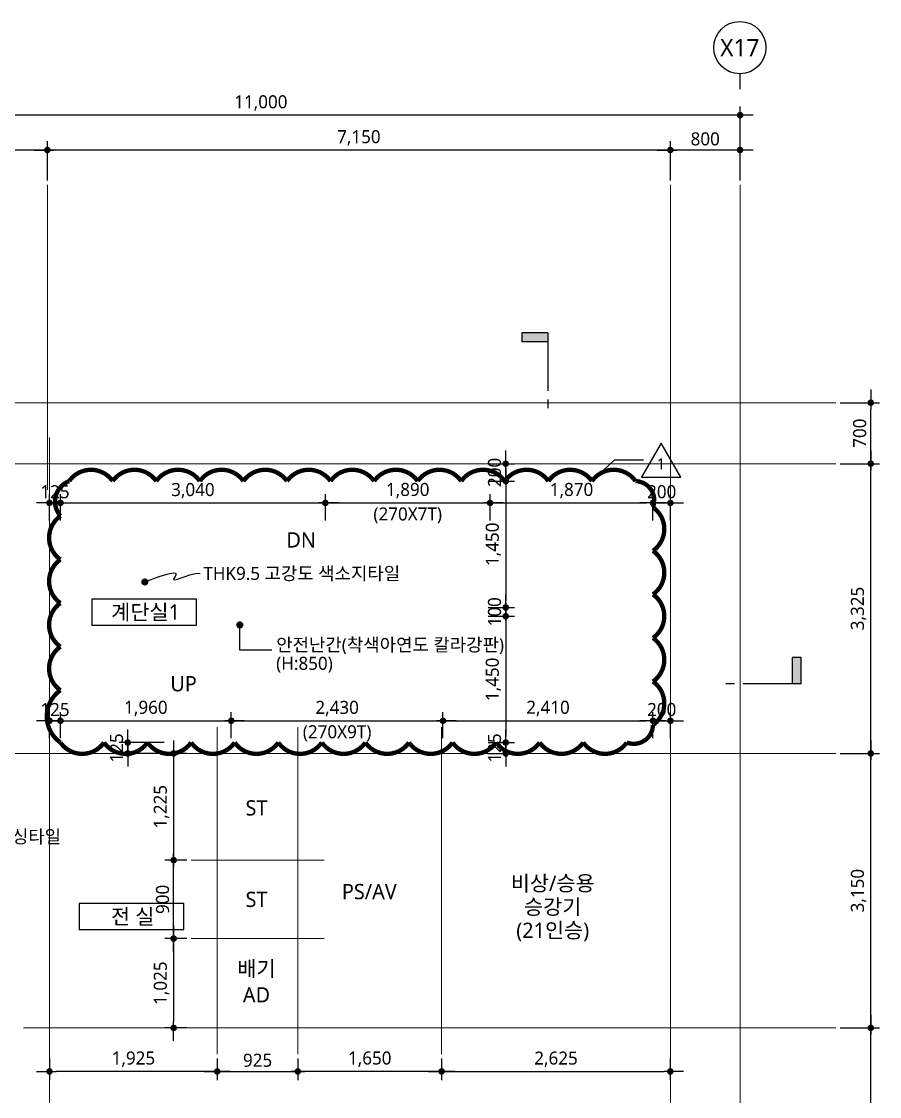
# Model space of a CAD drawing. Header units: millimetres. Extents: x 1424731 to 1631737, y 707248 to 849681.
# Drawn here: x 1490678 to 1500524, y 837344 to 849681 of the extents above; entities that cross this region are included whole.
import ezdxf
from ezdxf.enums import TextEntityAlignment as Align

# ---------------------------------------------------------------- set-up
doc = ezdxf.new("R2010")
doc.units = ezdxf.units.MM
doc.header["$MEASUREMENT"] = 0
doc.linetypes.add('CEN', pattern=[62, 60, -1, 0, -1])
doc.layers.get('0').update_dxf_attribs({"linetype": 'CONTINUOUS'})
for name, color, linetype, lineweight in [('A-AXIS-BUBL', 7, 'CONTINUOUS', 25), ('A-BORD-TEXT', 3, 'CONTINUOUS', 25), ('A-CNTL', 1, 'CEN', 15), ('A-DIMS', 7, 'CONTINUOUS', 25), ('A-MKXS-LEAD', 7, 'CONTINUOUS', 25), ('A-MKXS-MAK1', 3, 'CONTINUOUS', 25), ('A-MKXS-TEXT1', 3, 'CONTINUOUS', 25), ('A-MKXX-NAME', 3, 'CONTINUOUS', 25), ('A-MKXX-SYMB', 7, 'CONTINUOUS', 25), ('A-XXXX-TXT2', 3, 'CONTINUOUS', 25), ('REV-202205', 20, 'CONTINUOUS', 25)]:
    doc.layers.add(name, color=color, linetype=linetype, lineweight=lineweight)
doc.styles.add('HY울릉도L', font='')
doc.styles.add('맑은고딕', font='malgun.ttf')
doc.styles.get('HY울릉도L').set_extended_font_data('HYwulM')
doc.dimstyles.new('CDIM', dxfattribs={"dimtxt": 3, "dimasz": 1.5, "dimexe": 2, "dimexo": 1, "dimgap": 1, "dimtad": 1, "dimdec": 0, "dimrnd": 0.5, "dimzin": 0, "dimdsep": 32, "dimlunit": 6, "dimtxsty": 'HY울릉도L', "dimblk1": '_CIDOT', "dimblk2": '_CIDOT', "dimsah": 1, "dimcen": 5.5, "dimclrd": 2, "dimclre": 2, "dimclrt": 7, "dimadec": 0, "dimazin": 0, "dimtfac": 1, "dimtdec": 0, "dimtix": 1, "dimtmove": 2, "dimatfit": 1, "dimldrblk": '_CIDOT', "dimfxl": 1, "dimtolj": 1, "dimtzin": 0, "dimlwd": -1, "dimarcsym": 0})

# ---------------------------------------------------------------- blocks, each defined once
blk = doc.blocks.new('_CIDOT')
at = {"color": 0, "linetype": 'ByBlock'}
blk.add_line((2, 0), (-1, 0), dxfattribs=at)
at = {"color": 0, "linetype": 'ByBlock', "const_width": 0.5}
blk.add_lwpolyline([(-0.25, 0, 1), (0.25, 0, 1)], format="xyb", close=True, dxfattribs=at)
blk = doc.blocks.new('*D427')
at = {"layer": 'A-DIMS', "lineweight": -2, "transparency": 16777216}
for p, q in [((12150, -7175), (12600, -7175)), ((12150, -9825), (12600, -9825))]:
    blk.add_line(p, q, dxfattribs=at)
at = {"layer": 'A-DIMS', "transparency": 16777216}
blk.add_line((12500, -9750), (12500, -7250), dxfattribs=at)
at = {"layer": 'A-DIMS', "transparency": 16777216, "xscale": 75, "yscale": 75, "zscale": 75}
for p, rotation in [((12500, -7175), 90), ((12500, -9825), 270)]:
    blk.add_blockref('_CIDOT', p, dxfattribs=dict(at, rotation=rotation))
at = {"layer": 'A-DIMS', "color": 3, "transparency": 16777216, "insert": (12360, -8500), "char_height": 150, "attachment_point": 5, "rotation": 90, "style": '맑은고딕'}
blk.add_mtext('\\A1;2,650', dxfattribs=at)
blk = doc.blocks.new('*D428')
at = {"layer": 'A-DIMS', "lineweight": -2, "transparency": 16777216}
for p, q in [((12150, -4025), (12600, -4025)), ((12150, -7175), (12600, -7175))]:
    blk.add_line(p, q, dxfattribs=at)
at = {"layer": 'A-DIMS', "transparency": 16777216}
blk.add_line((12500, -7100), (12500, -4100), dxfattribs=at)
at = {"layer": 'A-DIMS', "transparency": 16777216, "xscale": 75, "yscale": 75, "zscale": 75}
for p, rotation in [((12500, -4025), 90), ((12500, -7175), 270)]:
    blk.add_blockref('_CIDOT', p, dxfattribs=dict(at, rotation=rotation))
at = {"layer": 'A-DIMS', "color": 3, "transparency": 16777216, "insert": (12360, -5600), "char_height": 150, "attachment_point": 5, "rotation": 90, "style": '맑은고딕'}
blk.add_mtext('\\A1;3,150', dxfattribs=at)
blk = doc.blocks.new('*D429')
at = {"layer": 'A-DIMS', "lineweight": -2, "transparency": 16777216}
for p, q in [((12150, -700), (12600, -700)), ((12150, -4025), (12600, -4025))]:
    blk.add_line(p, q, dxfattribs=at)
at = {"layer": 'A-DIMS', "transparency": 16777216}
blk.add_line((12500, -3950), (12500, -775), dxfattribs=at)
at = {"layer": 'A-DIMS', "transparency": 16777216, "xscale": 75, "yscale": 75, "zscale": 75}
for p, rotation in [((12500, -700), 90), ((12500, -4025), 270)]:
    blk.add_blockref('_CIDOT', p, dxfattribs=dict(at, rotation=rotation))
at = {"layer": 'A-DIMS', "color": 3, "transparency": 16777216, "insert": (12360, -2362), "char_height": 150, "attachment_point": 5, "rotation": 90, "style": '맑은고딕'}
blk.add_mtext('\\A1;3,325', dxfattribs=at)
blk = doc.blocks.new('*D430')
at = {"layer": 'A-DIMS', "lineweight": -2, "transparency": 16777216}
for p, q in [((12150, 0), (12600, 0)), ((12150, -700), (12600, -700))]:
    blk.add_line(p, q, dxfattribs=at)
at = {"layer": 'A-DIMS', "transparency": 16777216}
blk.add_line((12500, -625), (12500, -75), dxfattribs=at)
at = {"layer": 'A-DIMS', "transparency": 16777216, "xscale": 75, "yscale": 75, "zscale": 75}
for p, rotation in [((12500, 0), 90), ((12500, -700), 270)]:
    blk.add_blockref('_CIDOT', p, dxfattribs=dict(at, rotation=rotation))
at = {"layer": 'A-DIMS', "color": 3, "transparency": 16777216, "insert": (12373, -350), "char_height": 150, "attachment_point": 5, "rotation": 90, "style": '맑은고딕'}
blk.add_mtext('\\A1;700', dxfattribs=at)
blk = doc.blocks.new('*D414')
at = {"layer": 'A-DIMS', "lineweight": -2, "transparency": 16777216}
for p, q in [((3050, 2550), (3050, 3000)), ((10200, 2550), (10200, 3000))]:
    blk.add_line(p, q, dxfattribs=at)
at = {"layer": 'A-DIMS', "transparency": 16777216}
blk.add_line((10125, 2900), (3125, 2900), dxfattribs=at)
at = {"layer": 'A-DIMS', "transparency": 16777216, "xscale": 75, "yscale": 75, "zscale": 75, "rotation": 180}
blk.add_blockref('_CIDOT', (3050, 2900), dxfattribs=at)
at = {"layer": 'A-DIMS', "transparency": 16777216, "xscale": 75, "yscale": 75, "zscale": 75}
blk.add_blockref('_CIDOT', (10200, 2900), dxfattribs=at)
at = {"layer": 'A-DIMS', "color": 3, "transparency": 16777216, "insert": (6625, 3040), "char_height": 150, "attachment_point": 5, "style": '맑은고딕'}
blk.add_mtext('\\A1;7,150', dxfattribs=at)
blk = doc.blocks.new('*D415')
at = {"layer": 'A-DIMS', "lineweight": -2, "transparency": 16777216}
for p, q in [((0, 2550), (0, 3400)), ((11000, 2550), (11000, 3400))]:
    blk.add_line(p, q, dxfattribs=at)
at = {"layer": 'A-DIMS', "transparency": 16777216}
blk.add_line((10925, 3300), (75, 3300), dxfattribs=at)
at = {"layer": 'A-DIMS', "transparency": 16777216, "xscale": 75, "yscale": 75, "zscale": 75, "rotation": 180}
blk.add_blockref('_CIDOT', (0, 3300), dxfattribs=at)
at = {"layer": 'A-DIMS', "transparency": 16777216, "xscale": 75, "yscale": 75, "zscale": 75}
blk.add_blockref('_CIDOT', (11000, 3300), dxfattribs=at)
at = {"layer": 'A-DIMS', "color": 3, "transparency": 16777216, "insert": (5500, 3440), "char_height": 150, "attachment_point": 5, "style": '맑은고딕'}
blk.add_mtext('\\A1;11,000', dxfattribs=at)
blk = doc.blocks.new('*D416')
at = {"layer": 'A-DIMS', "lineweight": -2, "transparency": 16777216}
for p, q in [((10200, 2550), (10200, 3000)), ((11000, 2550), (11000, 3000))]:
    blk.add_line(p, q, dxfattribs=at)
at = {"layer": 'A-DIMS', "transparency": 16777216}
blk.add_line((10925, 2900), (10275, 2900), dxfattribs=at)
at = {"layer": 'A-DIMS', "transparency": 16777216, "xscale": 75, "yscale": 75, "zscale": 75, "rotation": 180}
blk.add_blockref('_CIDOT', (10200, 2900), dxfattribs=at)
at = {"layer": 'A-DIMS', "transparency": 16777216, "xscale": 75, "yscale": 75, "zscale": 75}
blk.add_blockref('_CIDOT', (11000, 2900), dxfattribs=at)
at = {"layer": 'A-DIMS', "color": 3, "transparency": 16777216, "insert": (10600, 3027), "char_height": 150, "attachment_point": 5, "style": '맑은고딕'}
blk.add_mtext('\\A1;800', dxfattribs=at)
blk = doc.blocks.new('*D417')
at = {"layer": 'A-DIMS', "lineweight": -2, "transparency": 16777216}
for p, q in [((750, 2550), (750, 3000)), ((3050, 2550), (3050, 3000))]:
    blk.add_line(p, q, dxfattribs=at)
at = {"layer": 'A-DIMS', "transparency": 16777216}
blk.add_line((2975, 2900), (825, 2900), dxfattribs=at)
at = {"layer": 'A-DIMS', "transparency": 16777216, "xscale": 75, "yscale": 75, "zscale": 75, "rotation": 180}
blk.add_blockref('_CIDOT', (750, 2900), dxfattribs=at)
at = {"layer": 'A-DIMS', "transparency": 16777216, "xscale": 75, "yscale": 75, "zscale": 75}
blk.add_blockref('_CIDOT', (3050, 2900), dxfattribs=at)
at = {"layer": 'A-DIMS', "color": 3, "transparency": 16777216, "insert": (1900, 3040), "char_height": 150, "attachment_point": 5, "style": '맑은고딕'}
blk.add_mtext('\\A1;2,300', dxfattribs=at)
blk = doc.blocks.new('CORE 1- 단면')
at = {"layer": 'A-MKXS-MAK1'}
for points in [[(9245, 15395), (9245, 15495), (9545, 15495), (9545, 15395)], [(12350, 11770), (12450, 11770), (12450, 11470), (12350, 11470)]]:
    blk.add_hatch(color=256, dxfattribs=at).paths.add_polyline_path(points)
for p, q in [((9245, 15495), (9245, 15395)), ((9545, 15495), (9245, 15495)), ((9545, 15495), (9545, 14832)), ((9545, 15395), (9245, 15395)), ((9545, 14732), (9545, 14632)), ((12450, 11770), (12350, 11770)), ((12350, 11470), (12350, 11770)), ((12450, 11470), (12450, 11770)), ((11687, 11470), (11587, 11470)), ((12450, 11470), (11787, 11470))]:
    blk.add_line(p, q, dxfattribs=at)
blk = doc.blocks.new('*D341')
at = {"layer": 'A-DIMS', "transparency": 16777216}
for p, q in [((1491897, 841481), (1491897, 841556)), ((1491897, 841281), (1491897, 841406)), ((1491897, 841206), (1491897, 841131))]:
    blk.add_line(p, q, dxfattribs=at)
at = {"layer": 'A-DIMS', "lineweight": -2, "transparency": 16777216}
for p, q in [((1492314, 841406), (1491797, 841406)), ((1492314, 841281), (1491797, 841281))]:
    blk.add_line(p, q, dxfattribs=at)
at = {"layer": 'A-DIMS', "transparency": 16777216, "xscale": 75, "yscale": 75, "zscale": 75}
for p, rotation in [((1491897, 841406), 270), ((1491897, 841281), 90)]:
    blk.add_blockref('_CIDOT', p, dxfattribs=dict(at, rotation=rotation))
at = {"layer": 'A-DIMS', "color": 3, "transparency": 16777216, "insert": (1491769, 841344), "char_height": 150, "attachment_point": 5, "rotation": 90, "style": '맑은고딕'}
blk.add_mtext('\\A1;125', dxfattribs=at)
blk = doc.blocks.new('*D473')
at = {"layer": 'A-DIMS', "lineweight": -2, "transparency": 16777216}
for p, q in [((1492924, 837781), (1492924, 837531)), ((1493849, 837781), (1493849, 837531))]:
    blk.add_line(p, q, dxfattribs=at)
at = {"layer": 'A-DIMS', "transparency": 16777216}
blk.add_line((1492999, 837631), (1493774, 837631), dxfattribs=at)
at = {"layer": 'A-DIMS', "transparency": 16777216, "xscale": 75, "yscale": 75, "zscale": 75, "rotation": 180}
blk.add_blockref('_CIDOT', (1492924, 837631), dxfattribs=at)
at = {"layer": 'A-DIMS', "transparency": 16777216, "xscale": 75, "yscale": 75, "zscale": 75}
blk.add_blockref('_CIDOT', (1493849, 837631), dxfattribs=at)
at = {"layer": 'A-DIMS', "color": 3, "transparency": 16777216, "insert": (1493387, 837759), "char_height": 150, "attachment_point": 5, "style": '맑은고딕'}
blk.add_mtext('\\A1;925', dxfattribs=at)
blk = doc.blocks.new('*D474')
at = {"layer": 'A-DIMS', "lineweight": -2, "transparency": 16777216}
for p, q in [((1490999, 837781), (1490999, 837531)), ((1492924, 837781), (1492924, 837531))]:
    blk.add_line(p, q, dxfattribs=at)
at = {"layer": 'A-DIMS', "transparency": 16777216}
blk.add_line((1492849, 837631), (1491074, 837631), dxfattribs=at)
at = {"layer": 'A-DIMS', "transparency": 16777216, "xscale": 75, "yscale": 75, "zscale": 75, "rotation": 180}
blk.add_blockref('_CIDOT', (1490999, 837631), dxfattribs=at)
at = {"layer": 'A-DIMS', "transparency": 16777216, "xscale": 75, "yscale": 75, "zscale": 75}
blk.add_blockref('_CIDOT', (1492924, 837631), dxfattribs=at)
at = {"layer": 'A-DIMS', "color": 3, "transparency": 16777216, "insert": (1491962, 837772), "char_height": 150, "attachment_point": 5, "style": '맑은고딕'}
blk.add_mtext('\\A1;1,925', dxfattribs=at)
blk = doc.blocks.new('*D475')
at = {"layer": 'A-DIMS', "lineweight": -2, "transparency": 16777216}
for p, q in [((1493849, 837781), (1493849, 837531)), ((1495499, 837781), (1495499, 837531))]:
    blk.add_line(p, q, dxfattribs=at)
at = {"layer": 'A-DIMS', "transparency": 16777216}
blk.add_line((1495424, 837631), (1493924, 837631), dxfattribs=at)
at = {"layer": 'A-DIMS', "transparency": 16777216, "xscale": 75, "yscale": 75, "zscale": 75, "rotation": 180}
blk.add_blockref('_CIDOT', (1493849, 837631), dxfattribs=at)
at = {"layer": 'A-DIMS', "transparency": 16777216, "xscale": 75, "yscale": 75, "zscale": 75}
blk.add_blockref('_CIDOT', (1495499, 837631), dxfattribs=at)
at = {"layer": 'A-DIMS', "color": 3, "transparency": 16777216, "insert": (1494674, 837772), "char_height": 150, "attachment_point": 5, "style": '맑은고딕'}
blk.add_mtext('\\A1;1,650', dxfattribs=at)
blk = doc.blocks.new('*D476')
at = {"layer": 'A-DIMS', "lineweight": -2, "transparency": 16777216}
for p, q in [((1495499, 837781), (1495499, 837531)), ((1498124, 837781), (1498124, 837531))]:
    blk.add_line(p, q, dxfattribs=at)
at = {"layer": 'A-DIMS', "transparency": 16777216}
blk.add_line((1495574, 837631), (1498049, 837631), dxfattribs=at)
at = {"layer": 'A-DIMS', "transparency": 16777216, "xscale": 75, "yscale": 75, "zscale": 75, "rotation": 180}
blk.add_blockref('_CIDOT', (1495499, 837631), dxfattribs=at)
at = {"layer": 'A-DIMS', "transparency": 16777216, "xscale": 75, "yscale": 75, "zscale": 75}
blk.add_blockref('_CIDOT', (1498124, 837631), dxfattribs=at)
at = {"layer": 'A-DIMS', "color": 3, "transparency": 16777216, "insert": (1496812, 837771), "char_height": 150, "attachment_point": 5, "style": '맑은고딕'}
blk.add_mtext('\\A1;2,625', dxfattribs=at)
blk = doc.blocks.new('*D509')
at = {"layer": 'A-DIMS', "lineweight": -2, "transparency": 16777216}
for p, q in [((1492574, 839156), (1492324, 839156)), ((1492574, 838131), (1492324, 838131))]:
    blk.add_line(p, q, dxfattribs=at)
at = {"layer": 'A-DIMS', "transparency": 16777216}
blk.add_line((1492424, 839081), (1492424, 838206), dxfattribs=at)
at = {"layer": 'A-DIMS', "transparency": 16777216, "xscale": 75, "yscale": 75, "zscale": 75}
for p, rotation in [((1492424, 839156), 90), ((1492424, 838131), 270)]:
    blk.add_blockref('_CIDOT', p, dxfattribs=dict(at, rotation=rotation))
at = {"layer": 'A-DIMS', "color": 3, "transparency": 16777216, "insert": (1492284, 838644), "char_height": 150, "attachment_point": 5, "rotation": 90, "style": '맑은고딕'}
blk.add_mtext('\\A1;1,025', dxfattribs=at)
blk = doc.blocks.new('*D510')
at = {"layer": 'A-DIMS', "lineweight": -2, "transparency": 16777216}
for p, q in [((1492574, 840056), (1492324, 840056)), ((1492574, 839156), (1492324, 839156))]:
    blk.add_line(p, q, dxfattribs=at)
at = {"layer": 'A-DIMS', "transparency": 16777216}
blk.add_line((1492424, 839231), (1492424, 839981), dxfattribs=at)
at = {"layer": 'A-DIMS', "transparency": 16777216, "xscale": 75, "yscale": 75, "zscale": 75}
for p, rotation in [((1492424, 840056), 90), ((1492424, 839156), 270)]:
    blk.add_blockref('_CIDOT', p, dxfattribs=dict(at, rotation=rotation))
at = {"layer": 'A-DIMS', "color": 3, "transparency": 16777216, "insert": (1492297, 839606), "char_height": 150, "attachment_point": 5, "rotation": 90, "style": '맑은고딕'}
blk.add_mtext('\\A1;900', dxfattribs=at)
blk = doc.blocks.new('*D511')
at = {"layer": 'A-DIMS', "lineweight": -2, "transparency": 16777216}
for p, q in [((1492574, 841281), (1492324, 841281)), ((1492574, 840056), (1492324, 840056))]:
    blk.add_line(p, q, dxfattribs=at)
at = {"layer": 'A-DIMS', "transparency": 16777216}
blk.add_line((1492424, 841206), (1492424, 840131), dxfattribs=at)
at = {"layer": 'A-DIMS', "transparency": 16777216, "xscale": 75, "yscale": 75, "zscale": 75}
for p, rotation in [((1492424, 841281), 90), ((1492424, 840056), 270)]:
    blk.add_blockref('_CIDOT', p, dxfattribs=dict(at, rotation=rotation))
at = {"layer": 'A-DIMS', "color": 3, "transparency": 16777216, "insert": (1492284, 840669), "char_height": 150, "attachment_point": 5, "rotation": 90, "style": '맑은고딕'}
blk.add_mtext('\\A1;1,225', dxfattribs=at)
blk = doc.blocks.new('*D678')
at = {"layer": 'A-DIMS', "lineweight": -2, "transparency": 16777216}
for p, q in [((1493085, 841456), (1493085, 841756)), ((1495515, 841456), (1495515, 841756))]:
    blk.add_line(p, q, dxfattribs=at)
at = {"layer": 'A-DIMS', "transparency": 16777216}
blk.add_line((1493160, 841656), (1495440, 841656), dxfattribs=at)
at = {"layer": 'A-DIMS', "transparency": 16777216, "xscale": 75, "yscale": 75, "zscale": 75, "rotation": 180}
blk.add_blockref('_CIDOT', (1493085, 841656), dxfattribs=at)
at = {"layer": 'A-DIMS', "transparency": 16777216, "xscale": 75, "yscale": 75, "zscale": 75}
blk.add_blockref('_CIDOT', (1495515, 841656), dxfattribs=at)
at = {"layer": 'A-DIMS', "color": 3, "transparency": 16777216, "char_height": 150, "attachment_point": 5, "style": '맑은고딕'}
for s, insert in [('\\A1;2,430', (1494300, 841796)), ('\\A1;(270X9T)', (1494300, 841513))]:
    blk.add_mtext(s, dxfattribs=dict(at, insert=insert))
blk = doc.blocks.new('*D679')
at = {"layer": 'A-DIMS', "lineweight": -2, "transparency": 16777216}
for p, q in [((1495515, 841456), (1495515, 841756)), ((1497925, 841456), (1497925, 841756))]:
    blk.add_line(p, q, dxfattribs=at)
at = {"layer": 'A-DIMS', "transparency": 16777216}
blk.add_line((1495590, 841656), (1497850, 841656), dxfattribs=at)
at = {"layer": 'A-DIMS', "transparency": 16777216, "xscale": 75, "yscale": 75, "zscale": 75, "rotation": 180}
blk.add_blockref('_CIDOT', (1495515, 841656), dxfattribs=at)
at = {"layer": 'A-DIMS', "transparency": 16777216, "xscale": 75, "yscale": 75, "zscale": 75}
blk.add_blockref('_CIDOT', (1497925, 841656), dxfattribs=at)
at = {"layer": 'A-DIMS', "color": 3, "transparency": 16777216, "insert": (1496720, 841797), "char_height": 150, "attachment_point": 5, "style": '맑은고딕'}
blk.add_mtext('\\A1;2,410', dxfattribs=at)
blk = doc.blocks.new('*D680')
at = {"layer": 'A-DIMS', "lineweight": -2, "transparency": 16777216}
for p, q in [((1497925, 841456), (1497925, 841756)), ((1498125, 841456), (1498125, 841756))]:
    blk.add_line(p, q, dxfattribs=at)
at = {"layer": 'A-DIMS', "transparency": 16777216}
for p, q in [((1497850, 841656), (1497775, 841656)), ((1497925, 841656), (1498125, 841656)), ((1498200, 841656), (1498275, 841656))]:
    blk.add_line(p, q, dxfattribs=at)
at = {"layer": 'A-DIMS', "transparency": 16777216, "xscale": 75, "yscale": 75, "zscale": 75}
blk.add_blockref('_CIDOT', (1497925, 841656), dxfattribs=at)
at = {"layer": 'A-DIMS', "transparency": 16777216, "xscale": 75, "yscale": 75, "zscale": 75, "rotation": 180}
blk.add_blockref('_CIDOT', (1498125, 841656), dxfattribs=at)
at = {"layer": 'A-DIMS', "color": 3, "transparency": 16777216, "insert": (1498025, 841784), "char_height": 150, "attachment_point": 5, "style": '맑은고딕'}
blk.add_mtext('\\A1;200', dxfattribs=at)
blk = doc.blocks.new('*D681')
at = {"layer": 'A-DIMS', "lineweight": -2, "transparency": 16777216}
for p, q in [((1490999, 841456), (1490999, 841756)), ((1491124, 841456), (1491124, 841756))]:
    blk.add_line(p, q, dxfattribs=at)
at = {"layer": 'A-DIMS', "transparency": 16777216}
for p, q in [((1490924, 841656), (1490849, 841656)), ((1490999, 841656), (1491124, 841656)), ((1491199, 841656), (1491274, 841656))]:
    blk.add_line(p, q, dxfattribs=at)
at = {"layer": 'A-DIMS', "transparency": 16777216, "xscale": 75, "yscale": 75, "zscale": 75}
blk.add_blockref('_CIDOT', (1490999, 841656), dxfattribs=at)
at = {"layer": 'A-DIMS', "transparency": 16777216, "xscale": 75, "yscale": 75, "zscale": 75, "rotation": 180}
blk.add_blockref('_CIDOT', (1491124, 841656), dxfattribs=at)
at = {"layer": 'A-DIMS', "color": 3, "transparency": 16777216, "insert": (1491062, 841784), "char_height": 150, "attachment_point": 5, "style": '맑은고딕'}
blk.add_mtext('\\A1;125', dxfattribs=at)
blk = doc.blocks.new('*D668')
at = {"layer": 'A-DIMS', "lineweight": -2, "transparency": 16777216}
for p, q in [((1496035, 842856), (1496335, 842856)), ((1496035, 841406), (1496335, 841406))]:
    blk.add_line(p, q, dxfattribs=at)
at = {"layer": 'A-DIMS', "transparency": 16777216}
blk.add_line((1496235, 842781), (1496235, 841481), dxfattribs=at)
at = {"layer": 'A-DIMS', "transparency": 16777216, "xscale": 75, "yscale": 75, "zscale": 75}
for p, rotation in [((1496235, 842856), 90), ((1496235, 841406), 270)]:
    blk.add_blockref('_CIDOT', p, dxfattribs=dict(at, rotation=rotation))
at = {"layer": 'A-DIMS', "color": 3, "transparency": 16777216, "insert": (1496094, 842131), "char_height": 150, "attachment_point": 5, "rotation": 90, "style": '맑은고딕'}
blk.add_mtext('\\A1;1,450', dxfattribs=at)
blk = doc.blocks.new('*D669')
at = {"layer": 'A-DIMS', "transparency": 16777216}
for p, q in [((1496235, 841481), (1496235, 841556)), ((1496235, 841281), (1496235, 841406)), ((1496235, 841206), (1496235, 841131))]:
    blk.add_line(p, q, dxfattribs=at)
at = {"layer": 'A-DIMS', "lineweight": -2, "transparency": 16777216}
for p, q in [((1496035, 841406), (1496335, 841406)), ((1496035, 841281), (1496335, 841281))]:
    blk.add_line(p, q, dxfattribs=at)
at = {"layer": 'A-DIMS', "transparency": 16777216, "xscale": 75, "yscale": 75, "zscale": 75}
for p, rotation in [((1496235, 841406), 270), ((1496235, 841281), 90)]:
    blk.add_blockref('_CIDOT', p, dxfattribs=dict(at, rotation=rotation))
at = {"layer": 'A-DIMS', "color": 3, "transparency": 16777216, "insert": (1496107, 841344), "char_height": 150, "attachment_point": 5, "rotation": 90, "style": '맑은고딕'}
blk.add_mtext('\\A1;125', dxfattribs=at)
blk = doc.blocks.new('*D670')
at = {"layer": 'A-DIMS', "lineweight": -2, "transparency": 16777216}
for p, q in [((1496035, 844406), (1496335, 844406)), ((1496035, 842956), (1496335, 842956))]:
    blk.add_line(p, q, dxfattribs=at)
at = {"layer": 'A-DIMS', "transparency": 16777216}
blk.add_line((1496235, 844331), (1496235, 843031), dxfattribs=at)
at = {"layer": 'A-DIMS', "transparency": 16777216, "xscale": 75, "yscale": 75, "zscale": 75}
for p, rotation in [((1496235, 844406), 90), ((1496235, 842956), 270)]:
    blk.add_blockref('_CIDOT', p, dxfattribs=dict(at, rotation=rotation))
at = {"layer": 'A-DIMS', "color": 3, "transparency": 16777216, "insert": (1496094, 843681), "char_height": 150, "attachment_point": 5, "rotation": 90, "style": '맑은고딕'}
blk.add_mtext('\\A1;1,450', dxfattribs=at)
blk = doc.blocks.new('*D671')
at = {"layer": 'A-DIMS', "transparency": 16777216}
for p, q in [((1496235, 843031), (1496235, 843106)), ((1496235, 842856), (1496235, 842956)), ((1496235, 842781), (1496235, 842706))]:
    blk.add_line(p, q, dxfattribs=at)
at = {"layer": 'A-DIMS', "lineweight": -2, "transparency": 16777216}
for p, q in [((1496035, 842956), (1496335, 842956)), ((1496035, 842856), (1496335, 842856))]:
    blk.add_line(p, q, dxfattribs=at)
at = {"layer": 'A-DIMS', "transparency": 16777216, "xscale": 75, "yscale": 75, "zscale": 75}
for p, rotation in [((1496235, 842956), 270), ((1496235, 842856), 90)]:
    blk.add_blockref('_CIDOT', p, dxfattribs=dict(at, rotation=rotation))
at = {"layer": 'A-DIMS', "color": 3, "transparency": 16777216, "insert": (1496107, 842906), "char_height": 150, "attachment_point": 5, "rotation": 90, "style": '맑은고딕'}
blk.add_mtext('\\A1;100', dxfattribs=at)
blk = doc.blocks.new('*D672')
at = {"layer": 'A-DIMS', "transparency": 16777216}
for p, q in [((1496235, 844681), (1496235, 844756)), ((1496235, 844406), (1496235, 844606)), ((1496235, 844331), (1496235, 844256))]:
    blk.add_line(p, q, dxfattribs=at)
at = {"layer": 'A-DIMS', "lineweight": -2, "transparency": 16777216}
for p, q in [((1496035, 844606), (1496335, 844606)), ((1496035, 844406), (1496335, 844406))]:
    blk.add_line(p, q, dxfattribs=at)
at = {"layer": 'A-DIMS', "transparency": 16777216, "xscale": 75, "yscale": 75, "zscale": 75}
for p, rotation in [((1496235, 844606), 270), ((1496235, 844406), 90)]:
    blk.add_blockref('_CIDOT', p, dxfattribs=dict(at, rotation=rotation))
at = {"layer": 'A-DIMS', "color": 3, "transparency": 16777216, "insert": (1496107, 844506), "char_height": 150, "attachment_point": 5, "rotation": 90, "style": '맑은고딕'}
blk.add_mtext('\\A1;200', dxfattribs=at)
blk = doc.blocks.new('*D673')
at = {"layer": 'A-DIMS', "lineweight": -2, "transparency": 16777216}
for p, q in [((1491125, 841456), (1491125, 841756)), ((1493085, 841456), (1493085, 841756))]:
    blk.add_line(p, q, dxfattribs=at)
at = {"layer": 'A-DIMS', "transparency": 16777216}
blk.add_line((1491200, 841656), (1493010, 841656), dxfattribs=at)
at = {"layer": 'A-DIMS', "transparency": 16777216, "xscale": 75, "yscale": 75, "zscale": 75, "rotation": 180}
blk.add_blockref('_CIDOT', (1491125, 841656), dxfattribs=at)
at = {"layer": 'A-DIMS', "transparency": 16777216, "xscale": 75, "yscale": 75, "zscale": 75}
blk.add_blockref('_CIDOT', (1493085, 841656), dxfattribs=at)
at = {"layer": 'A-DIMS', "color": 3, "transparency": 16777216, "insert": (1492105, 841797), "char_height": 150, "attachment_point": 5, "style": '맑은고딕'}
blk.add_mtext('\\A1;1,960', dxfattribs=at)
blk = doc.blocks.new('*D674')
at = {"layer": 'A-DIMS', "lineweight": -2, "transparency": 16777216}
for p, q in [((1494165, 843956), (1494165, 844256)), ((1496055, 843956), (1496055, 844256))]:
    blk.add_line(p, q, dxfattribs=at)
at = {"layer": 'A-DIMS', "transparency": 16777216}
blk.add_line((1494240, 844156), (1495980, 844156), dxfattribs=at)
at = {"layer": 'A-DIMS', "transparency": 16777216, "xscale": 75, "yscale": 75, "zscale": 75, "rotation": 180}
blk.add_blockref('_CIDOT', (1494165, 844156), dxfattribs=at)
at = {"layer": 'A-DIMS', "transparency": 16777216, "xscale": 75, "yscale": 75, "zscale": 75}
blk.add_blockref('_CIDOT', (1496055, 844156), dxfattribs=at)
at = {"layer": 'A-DIMS', "color": 3, "transparency": 16777216, "char_height": 150, "attachment_point": 5, "style": '맑은고딕'}
for s, insert in [('\\A1;1,890', (1495110, 844297)), ('\\A1;(270X7T)', (1495110, 844013))]:
    blk.add_mtext(s, dxfattribs=dict(at, insert=insert))
blk = doc.blocks.new('*D675')
at = {"layer": 'A-DIMS', "lineweight": -2, "transparency": 16777216}
for p, q in [((1497925, 843956), (1497925, 844256)), ((1498125, 843956), (1498125, 844256))]:
    blk.add_line(p, q, dxfattribs=at)
at = {"layer": 'A-DIMS', "transparency": 16777216}
for p, q in [((1497850, 844156), (1497775, 844156)), ((1497925, 844156), (1498125, 844156)), ((1498200, 844156), (1498275, 844156))]:
    blk.add_line(p, q, dxfattribs=at)
at = {"layer": 'A-DIMS', "transparency": 16777216, "xscale": 75, "yscale": 75, "zscale": 75}
blk.add_blockref('_CIDOT', (1497925, 844156), dxfattribs=at)
at = {"layer": 'A-DIMS', "transparency": 16777216, "xscale": 75, "yscale": 75, "zscale": 75, "rotation": 180}
blk.add_blockref('_CIDOT', (1498125, 844156), dxfattribs=at)
at = {"layer": 'A-DIMS', "color": 3, "transparency": 16777216, "insert": (1498025, 844284), "char_height": 150, "attachment_point": 5, "style": '맑은고딕'}
blk.add_mtext('\\A1;200', dxfattribs=at)
blk = doc.blocks.new('*D676')
at = {"layer": 'A-DIMS', "lineweight": -2, "transparency": 16777216}
for p, q in [((1490999, 843956), (1490999, 844256)), ((1491124, 843956), (1491124, 844256))]:
    blk.add_line(p, q, dxfattribs=at)
at = {"layer": 'A-DIMS', "transparency": 16777216}
for p, q in [((1490924, 844156), (1490849, 844156)), ((1490999, 844156), (1491124, 844156)), ((1491199, 844156), (1491274, 844156))]:
    blk.add_line(p, q, dxfattribs=at)
at = {"layer": 'A-DIMS', "transparency": 16777216, "xscale": 75, "yscale": 75, "zscale": 75}
blk.add_blockref('_CIDOT', (1490999, 844156), dxfattribs=at)
at = {"layer": 'A-DIMS', "transparency": 16777216, "xscale": 75, "yscale": 75, "zscale": 75, "rotation": 180}
blk.add_blockref('_CIDOT', (1491124, 844156), dxfattribs=at)
at = {"layer": 'A-DIMS', "color": 3, "transparency": 16777216, "insert": (1491062, 844284), "char_height": 150, "attachment_point": 5, "style": '맑은고딕'}
blk.add_mtext('\\A1;125', dxfattribs=at)
blk = doc.blocks.new('*D677')
at = {"layer": 'A-DIMS', "lineweight": -2, "transparency": 16777216}
for p, q in [((1491125, 843956), (1491125, 844256)), ((1494165, 843956), (1494165, 844256))]:
    blk.add_line(p, q, dxfattribs=at)
at = {"layer": 'A-DIMS', "transparency": 16777216}
blk.add_line((1491200, 844156), (1494090, 844156), dxfattribs=at)
at = {"layer": 'A-DIMS', "transparency": 16777216, "xscale": 75, "yscale": 75, "zscale": 75, "rotation": 180}
blk.add_blockref('_CIDOT', (1491125, 844156), dxfattribs=at)
at = {"layer": 'A-DIMS', "transparency": 16777216, "xscale": 75, "yscale": 75, "zscale": 75}
blk.add_blockref('_CIDOT', (1494165, 844156), dxfattribs=at)
at = {"layer": 'A-DIMS', "color": 3, "transparency": 16777216, "insert": (1492645, 844296), "char_height": 150, "attachment_point": 5, "style": '맑은고딕'}
blk.add_mtext('\\A1;3,040', dxfattribs=at)
blk = doc.blocks.new('*D998')
at = {"layer": 'A-DIMS', "lineweight": -2, "transparency": 16777216}
for p, q in [((1496055, 843956), (1496055, 844256)), ((1497925, 843956), (1497925, 844256))]:
    blk.add_line(p, q, dxfattribs=at)
at = {"layer": 'A-DIMS', "transparency": 16777216}
blk.add_line((1496130, 844156), (1497850, 844156), dxfattribs=at)
at = {"layer": 'A-DIMS', "transparency": 16777216, "xscale": 75, "yscale": 75, "zscale": 75, "rotation": 180}
blk.add_blockref('_CIDOT', (1496055, 844156), dxfattribs=at)
at = {"layer": 'A-DIMS', "transparency": 16777216, "xscale": 75, "yscale": 75, "zscale": 75}
blk.add_blockref('_CIDOT', (1497925, 844156), dxfattribs=at)
at = {"layer": 'A-DIMS', "color": 3, "transparency": 16777216, "insert": (1496990, 844297), "char_height": 150, "attachment_point": 5, "style": '맑은고딕'}
blk.add_mtext('\\A1;1,870', dxfattribs=at)
blk = doc.blocks.new('A$C098F3C96')
at = {"layer": 'REV-202205'}
for p, q in [((-3124, 1954), (-5684, -454)), ((225, 1954), (-3124, 1954))]:
    blk.add_line(p, q, dxfattribs=at)
blk.add_lwpolyline([(2252, 3900), (0, 0), (4504, 0)], close=True, dxfattribs=at)
at = {"layer": 'A-BORD-TEXT', "style": '맑은고딕'}
blk.add_text('1', height=1250, dxfattribs=at).set_placement((2227, 1534), align=Align.MIDDLE)
blk = doc.blocks.new('CORE2_GRID')
at = {"layer": 'A-AXIS-BUBL', "ltscale": 0.2}
blk.add_line((11000, 3600), (11000, 3775), dxfattribs=at)
blk.add_circle((10997.1, 4075), 300, dxfattribs=at)
at = {"layer": 'A-CNTL'}
for p, q in [((3050, -1000), (3050, 2500)), ((10200, -14600), (10200, 2500)), ((11000, -14600), (11000, 2500)), ((12100, 0), (-1150, 0)), ((3075, -11150), (3075, -400)), ((12100, -700), (-1150, -700)), ((5000, -7475), (5000, -3725)), ((5925, -7475), (5925, -3725)), ((7575, -7475), (7575, -3725)), ((12100, -4025), (-1150, -4025)), ((6225, -5250), (4700, -5250)), ((6225, -6150), (4700, -6150)), ((12100, -7175), (2775, -7175))]:
    blk.add_line(p, q, dxfattribs=at)
at = {"layer": 'A-XXXX-TXT2', "ltscale": 0.2, "style": '맑은고딕'}
blk.add_text('X17', height=200, dxfattribs=at).set_placement((10997.1, 4075), align=Align.MIDDLE)
at = {"layer": 'A-DIMS'}
for base, p1, p2, angle, picture, middle in [((0, 3300), (11000, 2500), (0, 2500), 180, '*D415', (5500, 3440.5)), ((750, 2900), (3050, 2500), (750, 2500), 180, '*D417', (1900, 3040.1)), ((3050, 2900), (10200, 2500), (3050, 2500), 180, '*D414', (6625, 3040.5)), ((10200, 2900), (11000, 2500), (10200, 2500), 180, '*D416', (10600, 3027.5)), ((12500, 0), (12100, -700), (12100, 0), 270, '*D430', (12372.5, -350)), ((12500, -700), (12100, -4025), (12100, -700), 270, '*D429', (12359.9, -2362.5)), ((12500, -4025), (12100, -7175), (12100, -4025), 270, '*D428', (12359.5, -5600)), ((12500, -7175), (12100, -9825), (12100, -7175), 270, '*D427', (12359.9, -8500))]:
    dim = blk.add_linear_dim(base=base, p1=p1, p2=p2, angle=angle, dimstyle='CDIM', override={"dimscale": 50, "dimtxsty": '맑은고딕', "dimclrd": 256, "dimclre": 256, "dimclrt": 3}, dxfattribs=at)
    dim.commit()
    dim.dimension.update_dxf_attribs({"geometry": picture, "text_midpoint": middle})

msp = doc.modelspace()

# ---------------------------------------------------------------- linework, layer by layer
at = {"layer": 'A-MKXS-LEAD', "const_width": 40}
for points in [[(1492072.7, 843250.7, 1), (1492114.1, 843246.5, 1)], [(1493162.7, 842754, -1), (1493204.2, 842758.1, -1)]]:
    msp.add_lwpolyline(points, format="xyb", close=True, dxfattribs=at)
at = {"layer": 'A-MKXS-LEAD'}
for points in [[(1492093.4, 843248.6), (1492256.3, 843310), (1492362.5, 843343.2), (1492422.9, 843353.9), (1492448.5, 843348.1), (1492450.4, 843331.6), (1492439.6, 843310.3), (1492427.1, 843289.9), (1492423.8, 843276.5), (1492438.3, 843274.3), (1492468.5, 843281.6), (1492509.9, 843295.3), (1492558, 843312.1), (1492608.4, 843329), (1492656.4, 843342.6), (1492697.6, 843349.8), (1492727.3, 843347.4)], [(1493550.5, 842467.9), (1493183.5, 842467.9), (1493183.5, 842756)]]:
    msp.add_lwpolyline(points, dxfattribs=at)
at = {"layer": 'A-MKXX-SYMB'}
for points in [[(1491486.5, 842752.9), (1492686.5, 842752.9), (1492686.5, 843052.9), (1491486.5, 843052.9)], [(1491339.5, 839259), (1492539.5, 839259), (1492539.5, 839559), (1491339.5, 839559)]]:
    msp.add_lwpolyline(points, close=True, dxfattribs=at)
at = {"layer": 'REV-202205', "const_width": 50}
msp.add_lwpolyline([(1491124.5, 841406.2, 0.5205671), (1491624.5, 841406.2, 0.5205671), (1492124.5, 841406.2, 0.5205671), (1492624.5, 841406.2, 0.5205671), (1493124.5, 841406.2, 0.5205671), (1493624.5, 841406.2, 0.5205671), (1494124.5, 841406.2, 0.5205671), (1494624.5, 841406.2, 0.5205671), (1495124.5, 841406.2, 0.5205671), (1495624.5, 841406.2, 0.5205671), (1496124.5, 841406.2, 0.5205671), (1496624.5, 841406.2, 0.5205671), (1497124.5, 841406.2, 0.5205671), (1497624.5, 841406.2, 0.5205671), (1497924.5, 841606.2, 0.5205671), (1497924.5, 842106.2, 0.5205671), (1497924.5, 842606.2, 0.5205671), (1497924.5, 843106.2, 0.5205671), (1497924.5, 843606.2, 0.5205671), (1497924.5, 844106.2, 0.5205671), (1497724.5, 844406.2, 0.5205671), (1497224.5, 844406.2, 0.5205671), (1496724.5, 844406.2, 0.5205671), (1496224.5, 844406.2, 0.5205671), (1495724.5, 844406.2, 0.5205671), (1495224.5, 844406.2, 0.5205671), (1494724.5, 844406.2, 0.5205671), (1494224.5, 844406.2, 0.5205671), (1493724.5, 844406.2, 0.5205671), (1493224.5, 844406.2, 0.5205671), (1492724.5, 844406.2, 0.5205671), (1492224.5, 844406.2, 0.5205671), (1491724.5, 844406.2, 0.5205671), (1491224.5, 844406.2, 0.5205671), (1491124.5, 844006.2, 0.5205671), (1491124.5, 843506.2, 0.5205671), (1491124.5, 843006.2, 0.5205671), (1491124.5, 842506.2, 0.5205671), (1491124.5, 842006.2, 0.5205671)], format="xyb", close=True, dxfattribs=at)

# ---------------------------------------------------------------- block references
at = {"xscale": 0.1, "yscale": 0.1, "zscale": 0.1}
msp.add_blockref('A$C098F3C96', (1497792.9, 844451.6), dxfattribs=at)
at = {"layer": 'A-DIMS'}
for name, p in [('CORE2_GRID', (1487924.5, 845306.2)), ('CORE 1- 단면', (1487174.5, 830611.3))]:
    msp.add_blockref(name, p, dxfattribs=at)

# ---------------------------------------------------------------- texts
at = {"layer": 'A-MKXS-TEXT1', "style": '맑은고딕'}
for s, p in [('THK9.5 고강도 색소지타일', (1492765.5, 843347.4)), ('안전난간(착색아연도 칼라강판)', (1493600.5, 842528.5)), ('(H:850)', (1493600.5, 842315.5)), ('THK10 폴리싱타일', (1489542.3, 840326.7))]:
    msp.add_text(s, height=150, dxfattribs=at).set_placement(p, align=Align.MIDDLE_LEFT)
at = {"layer": 'A-MKXX-NAME', "style": '맑은고딕'}
for s, p in [('DN', (1493887.8, 843731.2)), ('계단실1', (1492101.1, 842902.9)), ('UP', (1492537.8, 842081.2)), ('ST', (1493374.5, 840656.2)), ('비상/승용', (1496774.5, 839791.2)), ('ST', (1493374.5, 839606.2)), ('PS/AV', (1494669.5, 839695.9)), ('승강기', (1496774.5, 839521.2)), ('전 실', (1491954, 839409)), ('(21인승)', (1496774.5, 839251.2)), ('배기', (1493374.5, 838810.4)), ('AD', (1493374.5, 838510.4))]:
    msp.add_text(s, height=175, dxfattribs=at).set_placement(p, align=Align.MIDDLE_CENTER)

# ---------------------------------------------------------------- dimensions: what is measured, and where the dimension line sits
at = {"layer": 'A-DIMS'}
for base, p1, p2, angle, picture, middle in [((1496234.5, 844606), (1495984.5, 844406), (1495984.5, 844606), 270, '*D672', (1496107, 844506)), ((1496234.5, 842956), (1495984.5, 844406), (1495984.5, 842956), 90, '*D670', (1496094, 843681)), ((1496234.5, 842956), (1495984.5, 842856), (1495984.5, 842956), 270, '*D671', (1496106.6, 842906)), ((1496234.5, 841406), (1495984.5, 842856), (1495984.5, 841406), 90, '*D668', (1496094, 842131)), ((1491896.9, 841406.2), (1492364.4, 841281.2), (1492364.4, 841406.2), 270, '*D341', (1491769, 841343.7)), ((1496234.5, 841406), (1495984.5, 841281), (1495984.5, 841406), 270, '*D669', (1496106.6, 841343.5)), ((1492424.5, 840056.2), (1492624.5, 841281.2), (1492624.5, 840056.2), 270, '*D511', (1492284, 840668.7)), ((1492424.5, 840056.2), (1492624.5, 839156.2), (1492624.5, 840056.2), 90, '*D510', (1492297, 839606.2)), ((1492424.5, 838131.2), (1492624.5, 839156.2), (1492624.5, 838131.2), 270, '*D509', (1492284, 838643.7)), ((1490999.5, 837631.2), (1492924.5, 837831.2), (1490999.5, 837831.2), 180, '*D474', (1491962, 837771.7)), ((1493849.5, 837631.2), (1495499.5, 837831.2), (1493849.5, 837831.2), 180, '*D475', (1494674.5, 837771.7)), ((1498124.5, 837631.2), (1495499.5, 837831.2), (1498124.5, 837831.2), 0, '*D476', (1496812, 837771.3))]:
    dim = msp.add_linear_dim(base=base, p1=p1, p2=p2, angle=angle, dimstyle='CDIM', override={"dimscale": 50, "dimtxsty": '맑은고딕', "dimclrd": 256, "dimclre": 256, "dimclrt": 3}, dxfattribs=at)
    dim.commit()
    dim.dimension.update_dxf_attribs({"geometry": picture, "text_midpoint": middle})
for base, p1, p2, text, picture, middle in [((1491124.5, 844156.2), (1490999.5, 843906.2), (1491124.5, 843906.2), '<>\\X', '*D676', (1491062, 844156.2)), ((1494164.5, 844156.2), (1491124.5, 843906.2), (1494164.5, 843906.2), '<>\\X', '*D677', (1492644.5, 844156.2)), ((1496054.5, 844156.2), (1494164.5, 843906.2), (1496054.5, 843906.2), '<>\\X(270X7T)', '*D674', (1495109.5, 844156.2)), ((1497924.5, 844156.2), (1496054.5, 843906.2), (1497924.5, 843906.2), '<>\\X', '*D998', (1496989.5, 844156.2)), ((1498124.5, 844156.2), (1497924.5, 843906.2), (1498124.5, 843906.2), '<>\\X', '*D675', (1498024.5, 844156.2)), ((1491124.5, 841656.2), (1490999.5, 841406.2), (1491124.5, 841406.2), '<>\\X', '*D681', (1491062, 841656.2)), ((1493084.5, 841656.2), (1491124.5, 841406.2), (1493084.5, 841406.2), '<>\\X', '*D673', (1492104.5, 841656.2)), ((1495514.5, 841656.2), (1493084.5, 841406.2), (1495514.5, 841406.2), '<>\\X(270X9T)', '*D678', (1494299.5, 841656.2)), ((1497924.5, 841656.2), (1495514.5, 841406.2), (1497924.5, 841406.2), '<>\\X', '*D679', (1496719.5, 841656.2)), ((1498124.5, 841656.2), (1497924.5, 841406.2), (1498124.5, 841406.2), '<>\\X', '*D680', (1498024.5, 841656.2))]:
    dim = msp.add_linear_dim(base=base, p1=p1, p2=p2, angle=180, text=text, dimstyle='CDIM', override={"dimscale": 50, "dimtxsty": '맑은고딕', "dimclrd": 256, "dimclre": 256, "dimclrt": 3}, dxfattribs=at)
    dim.commit()
    dim.dimension.update_dxf_attribs({"geometry": picture, "text_midpoint": middle})
dim = msp.add_linear_dim(base=(1493849.5, 837631.2), p1=(1492924.5, 837831.2), p2=(1493849.5, 837831.2), dimstyle='CDIM', override={"dimscale": 50, "dimtxsty": '맑은고딕', "dimclrd": 256, "dimclre": 256, "dimclrt": 3}, dxfattribs=at)
dim.commit()
dim.dimension.update_dxf_attribs({"geometry": '*D473', "text_midpoint": (1493387, 837758.7)})

doc.saveas('drawing.dxf')
